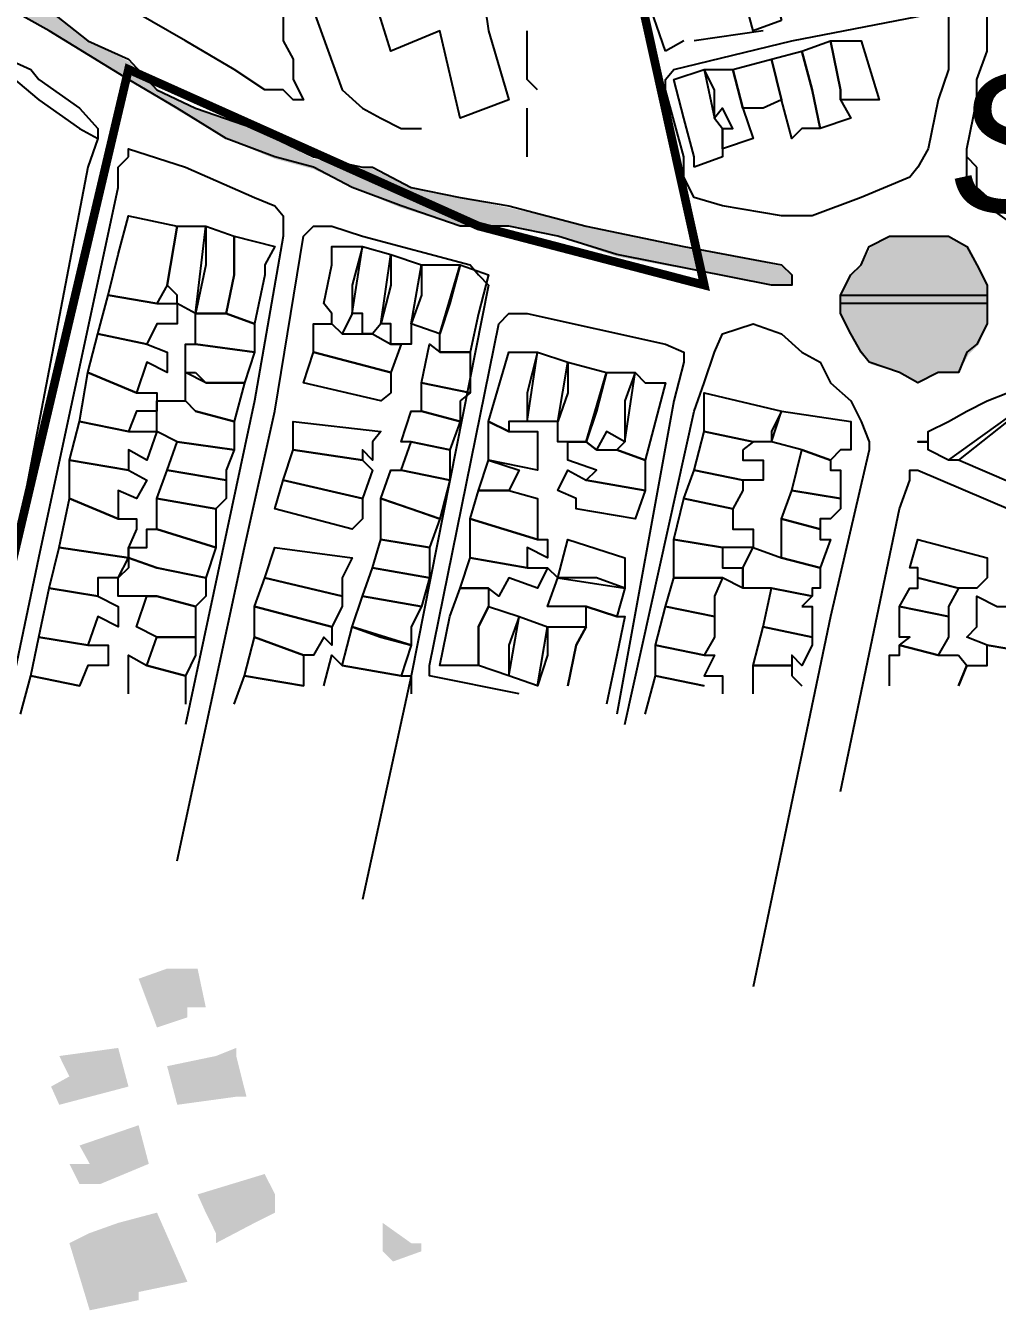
# Model space of a CAD drawing. Header units: millimetres. Extents: x -3588 to 75209, y -3737 to 38254.
# Drawn here: x 27418.2 to 27553, y 4710.1 to 4888.4 of the extents above; entities that cross this region are included whole.
import ezdxf

# ---------------------------------------------------------------- set-up
doc = ezdxf.new("R2010")
doc.units = ezdxf.units.MM
for name, color, linetype in [('H', 250, 'Continuous'), ('P', 253, 'Continuous'), ('T', 7, 'Continuous')]:
    doc.layers.add(name, color=color, linetype=linetype)

msp = doc.modelspace()

# ---------------------------------------------------------------- hatches: boundary and pattern name
at = {"layer": 'H', "linetype": 'Continuous'}
for points in [[(27388.961, 4906.601), (27379.646, 4910.554), (27370.044, 4915.915), (27355.097, 4924.093), (27344.358, 4930.879), (27336.18, 4935.104), (27326.866, 4940.465), (27315.856, 4947.25), (27309.07, 4951.203), (27302.3, 4954.02), (27295.531, 4957.973), (27295.531, 4959.381), (27295.531, 4960.79), (27296.939, 4960.79), (27306.541, 4955.428), (27315.856, 4949.779), (27318.672, 4948.659), (27326.866, 4943.009), (27334.772, 4939.057), (27345.767, 4933.695), (27355.097, 4928.334), (27363.275, 4924.093), (27374.285, 4917.323), (27381.055, 4913.371), (27391.793, 4908.009), (27398.563, 4903.768), (27405.332, 4899.815), (27420.296, 4891.638), (27427.065, 4886.276), (27432.443, 4883.444), (27436.396, 4879.491), (27442.029, 4876.674), (27449.935, 4874.129), (27458.129, 4869.904), (27464.898, 4868.48), (27466.306, 4868.48), (27471.668, 4865.952), (27478.453, 4864.527), (27485.223, 4863.119), (27496.233, 4860.59), (27509.789, 4857.758), (27523.328, 4854.941), (27524.464, 4853.805), (27524.464, 4852.396), (27521.919, 4852.396), (27500.186, 4856.349), (27491.992, 4859.166), (27485.223, 4860.59), (27478.453, 4860.59), (27470.259, 4863.119), (27463.49, 4865.952), (27458.129, 4868.48), (27452.767, 4869.904), (27445.982, 4872.721), (27439.212, 4876.674), (27432.443, 4880.915), (27421.704, 4887.685), (27409.285, 4894.454), (27403.924, 4896.999), (27398.563, 4901.24), (27388.961, 4906.601), (27388.961, 4906.601)], [(27544.789, 4859.166), (27546.197, 4859.166), (27549.014, 4857.758), (27550.438, 4854.941), (27551.558, 4852.396), (27551.558, 4850.988), (27551.558, 4849.58), (27551.558, 4847.035), (27550.438, 4844.203), (27549.014, 4842.794), (27547.605, 4840.266), (27544.789, 4840.266), (27542.244, 4838.841), (27539.427, 4840.266), (27535.475, 4841.386), (27534.066, 4842.794), (27532.642, 4845.627), (27531.234, 4848.155), (27531.234, 4849.58), (27531.234, 4850.988), (27532.642, 4853.805), (27534.066, 4854.941), (27535.475, 4857.758), (27538.019, 4859.166), (27539.427, 4859.166), (27542.244, 4859.166), (27544.789, 4859.166), (27544.789, 4859.166)], [(27440.621, 4750.773), (27436.396, 4749.365), (27433.851, 4756.134), (27437.804, 4757.542), (27439.212, 4757.542), (27442.029, 4757.542), (27443.165, 4752.181), (27440.621, 4752.181), (27440.621, 4750.773), (27440.621, 4750.773)], [(27432.443, 4741.171), (27422.84, 4738.642), (27421.704, 4741.171), (27424.249, 4742.579), (27422.84, 4745.412), (27431.018, 4746.532), (27432.443, 4741.171), (27432.443, 4741.171)], [(27447.39, 4745.412), (27448.814, 4739.762), (27447.39, 4739.762), (27439.212, 4738.642), (27437.804, 4744.003), (27444.573, 4745.412), (27447.39, 4746.532), (27447.39, 4745.412), (27447.39, 4745.412)], [(27435.259, 4730.448), (27428.49, 4727.631), (27425.657, 4727.631), (27424.249, 4730.448), (27427.065, 4730.448), (27425.657, 4732.993), (27433.851, 4735.809), (27435.259, 4730.448), (27435.259, 4730.448)], [(27452.767, 4726.207), (27452.767, 4723.679), (27449.935, 4722.254), (27444.573, 4719.438), (27444.573, 4720.846), (27443.165, 4723.679), (27442.029, 4726.207), (27451.343, 4729.04), (27452.767, 4726.207), (27452.767, 4726.207)], [(27427.065, 4710.123), (27424.249, 4719.438), (27427.065, 4720.846), (27431.018, 4722.254), (27433.851, 4712.668), (27433.851, 4711.532), (27427.065, 4710.123), (27427.065, 4710.123)], [(27431.018, 4722.254), (27436.396, 4723.679), (27440.621, 4714.076), (27433.851, 4712.668), (27431.018, 4722.254), (27431.018, 4722.254)], [(27469.139, 4716.893), (27467.715, 4718.317), (27467.715, 4720.846), (27467.715, 4722.254), (27471.668, 4719.438), (27473.092, 4719.438), (27473.092, 4718.317), (27469.139, 4716.893), (27469.139, 4716.893)]]:
    msp.add_hatch(color=256, dxfattribs=at).paths.add_polyline_path(points)

# ---------------------------------------------------------------- linework, layer by layer
at = {"layer": 'P', "const_width": 1.2}
for points in [[(27468.851, 5048.874), (27512.317, 4852.396), (27480.982, 4860.59), (27432.443, 4882.323), (27410.694, 4790.014)], [(27410.694, 4790.014), (27432.443, 4882.323), (27480.982, 4860.59), (27512.317, 4852.396), (27468.851, 5048.874)]]:
    msp.add_lwpolyline(points, dxfattribs=at)
at = {"layer": 'P'}
for points in [[(27555.511, 4860.59), (27551.558, 4863.407), (27548.742, 4865.952), (27548.742, 4867.36), (27548.742, 4868.768), (27548.742, 4870.177), (27548.742, 4871.313), (27550.15, 4878.082), (27550.15, 4880.915), (27551.558, 4884.852), (27551.558, 4890.501), (27552.967, 4891.638), (27555.511, 4904.056)], [(27383.599, 4898.407), (27383.599, 4895.863), (27390.369, 4893.046), (27395.746, 4889.093), (27401.107, 4891.638), (27405.332, 4890.501), (27406.469, 4889.093), (27413.238, 4884.852), (27418.887, 4882.323), (27420.008, 4880.915), (27425.657, 4876.962), (27428.202, 4874.129), (27428.202, 4872.721), (27426.793, 4868.768), (27417.479, 4819.941), (27417.479, 4817.108), (27416.071, 4817.108), (27407.877, 4775.339)], [(27482.406, 4887.685), (27485.223, 4878.082), (27478.453, 4875.538), (27475.621, 4887.685), (27468.851, 4884.852), (27466.306, 4893.046), (27480.982, 4897.287), (27482.406, 4887.685)], [(27523.056, 4889.093), (27519.103, 4887.685), (27517.694, 4893.046), (27516.27, 4897.287), (27520.511, 4898.407), (27523.056, 4889.093)], [(27420.008, 4891.638), (27426.793, 4886.276), (27432.443, 4883.732), (27436.396, 4879.491), (27441.757, 4876.962), (27449.935, 4874.129), (27458.129, 4870.177), (27464.898, 4868.768), (27466.306, 4868.768), (27471.668, 4865.952), (27478.453, 4864.527), (27485.223, 4863.407), (27495.945, 4860.59), (27509.5, 4857.758), (27523.056, 4855.213), (27524.464, 4853.805), (27524.464, 4852.396), (27521.631, 4852.396), (27500.186, 4856.637), (27491.992, 4859.166), (27485.223, 4860.59), (27478.453, 4860.59), (27470.259, 4863.407), (27463.49, 4865.952), (27458.129, 4868.768), (27452.767, 4870.177), (27445.982, 4872.721), (27439.212, 4876.962), (27432.443, 4880.915), (27421.432, 4887.685), (27409.285, 4894.454)], [(27453.888, 4879.491), (27451.343, 4879.491), (27447.118, 4882.323), (27440.332, 4886.276), (27431.018, 4891.638)], [(27453.888, 4891.638), (27453.888, 4886.276), (27455.296, 4883.732), (27455.296, 4880.915), (27456.72, 4878.082), (27455.296, 4878.082), (27453.888, 4879.491)], [(27506.956, 4884.852), (27504.139, 4893.046)], [(27399.683, 4889.093), (27399.683, 4890.501), (27401.107, 4890.501), (27405.332, 4887.685), (27413.238, 4883.732), (27420.008, 4878.082), (27425.657, 4874.129), (27428.202, 4872.721)], [(27458.129, 4890.501), (27462.081, 4879.491), (27464.898, 4876.962), (27467.443, 4875.538), (27470.259, 4874.129), (27473.092, 4874.129)], [(27546.197, 4882.323), (27544.789, 4878.082), (27543.38, 4871.313), (27541.956, 4868.768), (27540.836, 4867.36), (27534.066, 4864.527), (27527.281, 4861.999), (27523.056, 4861.999), (27514.862, 4863.407), (27510.909, 4864.527), (27509.5, 4867.36), (27509.5, 4868.768), (27509.5, 4870.177), (27506.956, 4879.491), (27506.956, 4880.915), (27508.092, 4882.323), (27524.464, 4886.276), (27546.197, 4890.501), (27546.197, 4884.852), (27546.197, 4882.323)], [(27489.176, 4879.491), (27487.767, 4880.915), (27487.767, 4886.276), (27487.767, 4887.685)], [(27509.5, 4886.276), (27506.956, 4884.852)], [(27520.511, 4887.685), (27510.909, 4886.276)], [(27531.234, 4878.082), (27532.642, 4875.538), (27528.417, 4874.129), (27527.281, 4879.491), (27525.872, 4884.852), (27529.825, 4886.276), (27531.234, 4879.491), (27531.234, 4878.082)], [(27534.066, 4878.082), (27531.234, 4878.082), (27531.234, 4879.491), (27529.825, 4886.276), (27534.066, 4886.276), (27536.595, 4878.082), (27534.066, 4878.082)], [(27525.872, 4874.129), (27524.464, 4872.721), (27523.056, 4878.082), (27521.631, 4883.732), (27525.872, 4884.852), (27527.281, 4879.491), (27528.417, 4874.129), (27525.872, 4874.129)], [(27520.511, 4876.962), (27517.694, 4876.962), (27516.27, 4882.323), (27521.631, 4883.732), (27523.056, 4878.082), (27520.511, 4876.962)], [(27510.909, 4868.768), (27510.909, 4870.177), (27509.5, 4875.538), (27508.092, 4880.915), (27512.317, 4882.323), (27513.741, 4875.538), (27514.862, 4874.129), (27514.862, 4871.313), (27514.862, 4870.177), (27510.909, 4868.768)], [(27513.741, 4879.491), (27512.317, 4882.323), (27516.27, 4882.323), (27517.694, 4876.962), (27519.103, 4872.721), (27514.862, 4871.313), (27514.862, 4874.129), (27516.27, 4874.129), (27514.862, 4876.962), (27513.741, 4875.538), (27513.741, 4879.491)], [(27487.767, 4870.177), (27487.767, 4872.721), (27487.767, 4875.538), (27487.767, 4876.962)], [(27432.443, 4870.177), (27432.443, 4871.313), (27440.332, 4868.768), (27449.935, 4864.527), (27452.767, 4863.407), (27453.888, 4861.999), (27453.888, 4860.59), (27453.888, 4859.166), (27449.935, 4836.313), (27440.332, 4791.422)], [(27414.646, 4788.878), (27420.008, 4814.564), (27431.018, 4865.952), (27431.018, 4868.768), (27432.443, 4870.177)], [(27550.15, 4868.768), (27548.742, 4870.177)], [(27550.15, 4865.952), (27550.15, 4868.768)], [(27550.15, 4865.952), (27552.967, 4863.407), (27558.344, 4860.59)], [(27431.018, 4856.637), (27432.443, 4861.999), (27439.212, 4860.59), (27437.804, 4852.396), (27436.396, 4849.852), (27429.61, 4850.988), (27431.018, 4856.637)], [(27443.165, 4855.213), (27441.757, 4848.444), (27439.212, 4849.852), (27439.212, 4850.988), (27437.804, 4852.396), (27439.212, 4860.59), (27443.165, 4860.59), (27443.165, 4855.213)], [(27439.212, 4772.506), (27448.526, 4815.988), (27452.767, 4834.888), (27456.72, 4859.166), (27458.129, 4860.59), (27460.657, 4860.59), (27464.898, 4859.166), (27479.862, 4855.213), (27480.982, 4853.805), (27482.406, 4852.396), (27471.668, 4798.192), (27464.898, 4767.145)], [(27447.118, 4856.637), (27447.118, 4853.805), (27445.982, 4848.444), (27441.757, 4848.444), (27443.165, 4860.59), (27447.118, 4859.166), (27447.118, 4856.637)], [(27451.343, 4855.213), (27451.343, 4853.805), (27449.935, 4847.035), (27445.982, 4848.444), (27447.118, 4853.805), (27447.118, 4859.166), (27452.767, 4857.758), (27451.343, 4855.213)], [(27463.49, 4852.396), (27463.49, 4848.444), (27462.081, 4845.627), (27460.657, 4847.035), (27460.657, 4848.444), (27459.537, 4849.852), (27460.657, 4855.213), (27460.657, 4857.758), (27464.898, 4857.758), (27463.49, 4852.396)], [(27468.851, 4852.396), (27467.443, 4847.035), (27466.306, 4845.627), (27464.898, 4845.627), (27464.898, 4848.444), (27463.49, 4848.444), (27464.898, 4857.758), (27468.851, 4856.637), (27468.851, 4852.396)], [(27544.789, 4859.166), (27546.197, 4859.166), (27548.742, 4857.758), (27550.15, 4855.213), (27551.558, 4852.396), (27551.558, 4850.988), (27551.558, 4849.852), (27551.558, 4847.035), (27550.15, 4844.203), (27548.742, 4843.082), (27547.605, 4840.266), (27544.789, 4840.266), (27541.956, 4838.841), (27539.427, 4840.266), (27535.186, 4841.674), (27534.066, 4843.082), (27532.642, 4845.627), (27531.234, 4848.444), (27531.234, 4849.852), (27531.234, 4850.988), (27532.642, 4853.805), (27534.066, 4855.213), (27535.186, 4857.758), (27538.019, 4859.166), (27539.427, 4859.166), (27541.956, 4859.166), (27544.789, 4859.166)], [(27473.092, 4850.988), (27471.668, 4847.035), (27471.668, 4844.203), (27470.259, 4844.203), (27468.851, 4844.203), (27468.851, 4847.035), (27467.443, 4847.035), (27468.851, 4856.637), (27473.092, 4855.213), (27473.092, 4850.988)], [(27477.045, 4849.852), (27475.621, 4845.627), (27471.668, 4847.035), (27473.092, 4855.213), (27478.453, 4855.213), (27477.045, 4849.852)], [(27480.982, 4848.444), (27479.862, 4843.082), (27475.621, 4843.082), (27475.621, 4845.627), (27478.453, 4855.213), (27482.406, 4853.805), (27480.982, 4848.444)], [(27436.396, 4849.852), (27439.212, 4849.852), (27439.212, 4847.035), (27436.396, 4847.035), (27434.971, 4844.203), (27428.202, 4845.627), (27429.61, 4850.988), (27436.396, 4849.852)], [(27531.234, 4850.988), (27551.558, 4850.988)], [(27551.558, 4849.852), (27531.234, 4849.852)], [(27449.935, 4845.627), (27449.935, 4843.082), (27441.757, 4844.203), (27441.757, 4848.444), (27445.982, 4848.444), (27449.935, 4847.035), (27449.935, 4845.627)], [(27460.657, 4847.035), (27462.081, 4845.627), (27464.898, 4845.627), (27466.306, 4845.627), (27468.851, 4844.203), (27470.259, 4844.203), (27468.851, 4840.266), (27458.129, 4843.082), (27458.129, 4847.035), (27460.657, 4847.035)], [(27486.631, 4795.663), (27474.212, 4798.192), (27474.212, 4799.616), (27483.815, 4847.035), (27485.223, 4848.444), (27487.767, 4848.444), (27506.956, 4844.203), (27509.5, 4843.082), (27509.5, 4841.674), (27508.092, 4836.313), (27500.186, 4792.831)], [(27501.307, 4791.422), (27510.909, 4834.888), (27512.317, 4838.841), (27513.741, 4843.082), (27514.862, 4845.627), (27519.103, 4847.035), (27523.056, 4845.627), (27525.872, 4843.082), (27528.417, 4841.674), (27529.825, 4838.841), (27532.642, 4836.313), (27534.066, 4833.48), (27535.186, 4830.663), (27535.186, 4829.527), (27529.825, 4806.386), (27519.103, 4755.014)], [(27434.971, 4844.203), (27437.804, 4843.082), (27437.804, 4840.266), (27434.971, 4841.674), (27433.563, 4837.433), (27426.793, 4840.266), (27428.202, 4845.627), (27434.971, 4844.203)], [(27441.757, 4844.203), (27449.935, 4843.082), (27448.526, 4838.841), (27443.165, 4838.841), (27440.332, 4840.266), (27440.332, 4844.203), (27441.757, 4844.203)], [(27475.621, 4843.082), (27479.862, 4843.082), (27479.862, 4838.841), (27479.862, 4837.433), (27473.092, 4838.841), (27474.212, 4844.203), (27475.621, 4843.082)], [(27546.197, 4828.119), (27561.16, 4838.841), (27558.344, 4844.203)], [(27468.851, 4837.433), (27467.443, 4836.313), (27456.72, 4838.841), (27458.129, 4843.082), (27468.851, 4840.266), (27468.851, 4837.433)], [(27487.767, 4837.433), (27487.767, 4833.48), (27485.223, 4833.48), (27485.223, 4832.072), (27482.406, 4833.48), (27485.223, 4843.082), (27489.176, 4843.082), (27487.767, 4837.433)], [(27493.417, 4837.433), (27491.992, 4833.48), (27487.767, 4833.48), (27489.176, 4843.082), (27493.417, 4841.674), (27493.417, 4837.433)], [(27433.563, 4837.433), (27436.396, 4837.433), (27436.396, 4836.313), (27436.396, 4834.888), (27433.563, 4834.888), (27432.443, 4832.072), (27425.657, 4833.48), (27426.793, 4840.266), (27433.563, 4837.433)], [(27441.757, 4840.266), (27443.165, 4838.841), (27448.526, 4838.841), (27447.118, 4833.48), (27441.757, 4834.888), (27440.332, 4836.313), (27440.332, 4840.266), (27441.757, 4840.266)], [(27497.37, 4834.888), (27495.945, 4830.663), (27493.417, 4830.663), (27491.992, 4830.663), (27491.992, 4833.48), (27493.417, 4841.674), (27498.778, 4840.266), (27497.37, 4834.888)], [(27501.307, 4836.313), (27501.307, 4830.663), (27498.778, 4832.072), (27497.37, 4829.527), (27495.945, 4830.663), (27498.778, 4840.266), (27502.731, 4840.266), (27501.307, 4836.313)], [(27504.139, 4838.841), (27506.956, 4838.841), (27504.139, 4828.119), (27500.186, 4829.527), (27501.307, 4830.663), (27502.731, 4840.266), (27504.139, 4838.841)], [(27478.453, 4836.313), (27478.453, 4833.48), (27473.092, 4834.888), (27473.092, 4838.841), (27479.862, 4837.433), (27478.453, 4836.313)], [(27561.16, 4838.841), (27547.605, 4828.119)], [(27521.631, 4832.072), (27521.631, 4830.663), (27519.103, 4830.663), (27512.317, 4832.072), (27512.317, 4837.433), (27523.056, 4834.888), (27521.631, 4832.072)], [(27566.522, 4819.941), (27547.605, 4828.119), (27546.197, 4828.119), (27543.38, 4829.527), (27543.38, 4830.663), (27541.956, 4830.663), (27543.38, 4830.663), (27543.38, 4832.072), (27546.197, 4833.48), (27548.742, 4834.888), (27551.558, 4836.313), (27554.391, 4837.433)], [(27440.332, 4836.313), (27441.757, 4834.888), (27447.118, 4833.48), (27447.118, 4829.527), (27439.212, 4830.663), (27436.396, 4832.072), (27436.396, 4833.48), (27436.396, 4834.888), (27436.396, 4836.313), (27440.332, 4836.313)], [(27473.092, 4834.888), (27478.453, 4833.48), (27477.045, 4829.527), (27471.668, 4830.663), (27470.259, 4830.663), (27471.668, 4834.888), (27473.092, 4834.888)], [(27531.234, 4829.527), (27529.825, 4828.119), (27525.872, 4829.527), (27521.631, 4830.663), (27523.056, 4834.888), (27532.642, 4833.48), (27532.642, 4829.527), (27531.234, 4829.527)], [(27432.443, 4832.072), (27436.396, 4832.072), (27434.971, 4828.119), (27432.443, 4829.527), (27432.443, 4826.71), (27424.249, 4828.119), (27425.657, 4833.48), (27432.443, 4832.072)], [(27466.306, 4830.663), (27466.306, 4828.119), (27464.898, 4829.527), (27464.898, 4828.119), (27455.296, 4829.527), (27455.296, 4833.48), (27467.443, 4832.072), (27466.306, 4830.663)], [(27485.223, 4832.072), (27487.767, 4832.072), (27489.176, 4832.072), (27489.176, 4826.71), (27482.406, 4828.119), (27482.406, 4833.48), (27485.223, 4832.072)], [(27517.694, 4829.527), (27517.694, 4828.119), (27520.511, 4828.119), (27520.511, 4825.302), (27517.694, 4825.302), (27510.909, 4826.71), (27512.317, 4832.072), (27519.103, 4830.663), (27517.694, 4829.527)], [(27445.982, 4826.71), (27445.982, 4825.302), (27437.804, 4826.71), (27439.212, 4830.663), (27447.118, 4829.527), (27445.982, 4826.71)], [(27464.898, 4828.119), (27466.306, 4826.71), (27464.898, 4822.758), (27453.888, 4825.302), (27455.296, 4829.527), (27464.898, 4828.119)], [(27477.045, 4826.71), (27477.045, 4825.302), (27470.259, 4826.71), (27471.668, 4830.663), (27477.045, 4829.527), (27477.045, 4826.71)], [(27495.945, 4830.663), (27497.37, 4829.527), (27500.186, 4829.527), (27504.139, 4828.119), (27504.139, 4823.878), (27495.945, 4825.302), (27497.37, 4826.71), (27493.417, 4828.119), (27493.417, 4830.663), (27495.945, 4830.663)], [(27529.825, 4828.119), (27529.825, 4826.71), (27531.234, 4826.71), (27531.234, 4822.758), (27524.464, 4823.878), (27525.872, 4829.527), (27529.825, 4828.119)], [(27432.443, 4826.71), (27434.971, 4825.302), (27433.563, 4822.758), (27431.018, 4823.878), (27431.018, 4819.941), (27424.249, 4822.758), (27424.249, 4828.119), (27432.443, 4826.71)], [(27483.815, 4823.878), (27480.982, 4823.878), (27482.406, 4828.119), (27486.631, 4826.71), (27485.223, 4823.878), (27483.815, 4823.878)], [(27445.982, 4822.758), (27444.573, 4821.349), (27436.396, 4822.758), (27437.804, 4826.71), (27445.982, 4825.302), (27445.982, 4822.758)], [(27470.259, 4826.71), (27477.045, 4825.302), (27475.621, 4819.941), (27467.443, 4822.758), (27468.851, 4826.71), (27470.259, 4826.71)], [(27495.945, 4825.302), (27504.139, 4823.878), (27502.731, 4819.941), (27494.537, 4821.349), (27494.537, 4822.758), (27491.992, 4823.878), (27493.417, 4826.71), (27495.945, 4825.302)], [(27517.694, 4823.878), (27516.27, 4821.349), (27509.5, 4822.758), (27510.909, 4826.71), (27517.694, 4825.302), (27517.694, 4823.878)], [(27531.234, 4782.108), (27539.427, 4821.349), (27540.836, 4825.302), (27540.836, 4826.71), (27541.956, 4826.71), (27561.16, 4818.517), (27562.281, 4817.108), (27563.705, 4814.564), (27562.281, 4813.155), (27561.16, 4799.616), (27554.391, 4772.506)], [(27464.898, 4819.941), (27463.49, 4818.517), (27452.767, 4821.349), (27453.888, 4825.302), (27464.898, 4822.758), (27464.898, 4819.941)], [(27485.223, 4823.878), (27489.176, 4822.758), (27489.176, 4817.108), (27479.862, 4819.941), (27480.982, 4823.878), (27485.223, 4823.878)], [(27531.234, 4821.349), (27529.825, 4819.941), (27528.417, 4819.941), (27528.417, 4818.517), (27523.056, 4819.941), (27524.464, 4823.878), (27531.234, 4822.758), (27531.234, 4821.349)], [(27431.018, 4819.941), (27433.563, 4819.941), (27433.563, 4818.517), (27432.443, 4815.988), (27432.443, 4814.564), (27422.84, 4815.988), (27424.249, 4822.758), (27431.018, 4819.941)], [(27444.573, 4818.517), (27444.573, 4815.988), (27436.396, 4818.517), (27436.396, 4822.758), (27444.573, 4821.349), (27444.573, 4818.517)], [(27471.668, 4821.349), (27475.621, 4819.941), (27474.212, 4815.988), (27467.443, 4817.108), (27467.443, 4822.758), (27471.668, 4821.349)], [(27516.27, 4819.941), (27516.27, 4818.517), (27519.103, 4818.517), (27519.103, 4815.988), (27514.862, 4815.988), (27508.092, 4817.108), (27509.5, 4822.758), (27516.27, 4821.349), (27516.27, 4819.941)], [(27436.396, 4818.517), (27444.573, 4815.988), (27443.165, 4811.747), (27436.396, 4813.155), (27432.443, 4814.564), (27432.443, 4815.988), (27434.971, 4815.988), (27434.971, 4818.517), (27436.396, 4818.517)], [(27489.176, 4817.108), (27490.584, 4817.108), (27490.584, 4814.564), (27487.767, 4815.988), (27487.767, 4813.155), (27479.862, 4814.564), (27479.862, 4819.941), (27489.176, 4817.108)], [(27528.417, 4818.517), (27528.417, 4817.108), (27529.825, 4817.108), (27528.417, 4813.155), (27523.056, 4814.564), (27523.056, 4819.941), (27528.417, 4818.517)], [(27474.212, 4815.988), (27474.212, 4811.747), (27466.306, 4813.155), (27467.443, 4817.108), (27474.212, 4815.988)], [(27497.37, 4811.747), (27491.992, 4811.747), (27493.417, 4817.108), (27501.307, 4814.564), (27501.307, 4810.339), (27497.37, 4811.747)], [(27514.862, 4814.564), (27514.862, 4813.155), (27517.694, 4813.155), (27517.694, 4810.339), (27514.862, 4811.747), (27508.092, 4811.747), (27508.092, 4817.108), (27514.862, 4815.988), (27514.862, 4814.564)], [(27551.558, 4811.747), (27550.15, 4810.339), (27547.605, 4810.339), (27541.956, 4811.747), (27541.956, 4813.155), (27540.836, 4813.155), (27541.956, 4817.108), (27551.558, 4814.564), (27551.558, 4811.747)], [(27432.443, 4813.155), (27431.018, 4811.747), (27428.202, 4811.747), (27428.202, 4809.202), (27421.432, 4810.339), (27422.84, 4815.988), (27432.443, 4814.564), (27432.443, 4813.155)], [(27462.081, 4811.747), (27462.081, 4809.202), (27451.343, 4811.747), (27452.767, 4815.988), (27463.49, 4814.564), (27462.081, 4811.747)], [(27523.056, 4814.564), (27528.417, 4813.155), (27528.417, 4810.339), (27527.281, 4810.339), (27527.281, 4809.202), (27521.631, 4810.339), (27517.694, 4810.339), (27517.694, 4813.155), (27519.103, 4815.988), (27523.056, 4814.564)], [(27443.165, 4809.202), (27441.757, 4807.794), (27436.396, 4809.202), (27434.971, 4809.202), (27431.018, 4809.202), (27431.018, 4811.747), (27432.443, 4814.564), (27436.396, 4813.155), (27443.165, 4811.747), (27443.165, 4809.202)], [(27487.767, 4813.155), (27490.584, 4813.155), (27489.176, 4810.339), (27485.223, 4811.747), (27483.815, 4809.202), (27482.406, 4810.339), (27478.453, 4810.339), (27479.862, 4814.564), (27487.767, 4813.155)], [(27462.081, 4807.794), (27460.657, 4804.977), (27449.935, 4807.794), (27451.343, 4811.747), (27462.081, 4809.202), (27462.081, 4807.794)], [(27466.306, 4813.155), (27474.212, 4811.747), (27473.092, 4807.794), (27464.898, 4809.202), (27466.306, 4813.155)], [(27491.992, 4811.747), (27501.307, 4810.339), (27500.186, 4806.386), (27495.945, 4807.794), (27491.992, 4807.794), (27490.584, 4807.794), (27491.992, 4811.747), (27490.584, 4813.155), (27491.992, 4811.747)], [(27513.741, 4809.202), (27513.741, 4806.386), (27506.956, 4807.794), (27508.092, 4811.747), (27514.862, 4811.747), (27513.741, 4809.202)], [(27546.197, 4807.794), (27546.197, 4806.386), (27539.427, 4807.794), (27540.836, 4810.339), (27541.956, 4810.339), (27541.956, 4811.747), (27547.605, 4810.339), (27546.197, 4807.794)], [(27428.202, 4809.202), (27431.018, 4807.794), (27431.018, 4804.977), (27428.202, 4806.386), (27426.793, 4802.433), (27420.008, 4803.553), (27421.432, 4810.339), (27428.202, 4809.202)], [(27477.045, 4806.386), (27478.453, 4810.339), (27482.406, 4810.339), (27482.406, 4807.794), (27480.982, 4804.977), (27480.982, 4799.616), (27475.621, 4799.616), (27477.045, 4806.386)], [(27525.872, 4807.794), (27527.281, 4807.794), (27527.281, 4803.553), (27520.511, 4804.977), (27521.631, 4810.339), (27527.281, 4809.202), (27525.872, 4807.794)], [(27441.757, 4804.977), (27441.757, 4803.553), (27436.396, 4803.553), (27433.563, 4804.977), (27434.971, 4809.202), (27436.396, 4809.202), (27441.757, 4807.794), (27441.757, 4804.977)], [(27471.668, 4804.977), (27471.668, 4803.553), (27471.668, 4802.433), (27463.49, 4804.977), (27464.898, 4809.202), (27473.092, 4807.794), (27471.668, 4804.977)], [(27559.752, 4803.553), (27559.752, 4801.025), (27551.558, 4802.433), (27548.742, 4803.553), (27550.15, 4804.977), (27550.15, 4806.386), (27550.15, 4809.202), (27552.967, 4807.794), (27559.752, 4807.794), (27559.752, 4803.553)], [(27460.657, 4803.553), (27460.657, 4802.433), (27459.537, 4803.553), (27458.129, 4801.025), (27456.72, 4801.025), (27449.935, 4803.553), (27449.935, 4807.794), (27460.657, 4804.977), (27460.657, 4803.553)], [(27485.223, 4802.433), (27485.223, 4798.192), (27480.982, 4799.616), (27480.982, 4804.977), (27482.406, 4807.794), (27486.631, 4806.386), (27485.223, 4802.433)], [(27490.584, 4801.025), (27489.176, 4796.784), (27485.223, 4798.192), (27486.631, 4806.386), (27490.584, 4804.977), (27490.584, 4801.025)], [(27493.417, 4796.784), (27494.537, 4802.433), (27495.945, 4804.977), (27495.945, 4807.794), (27500.186, 4806.386), (27501.307, 4806.386), (27500.186, 4801.025)], [(27513.741, 4803.553), (27512.317, 4801.025), (27505.548, 4802.433), (27506.956, 4807.794), (27513.741, 4806.386), (27513.741, 4803.553)], [(27546.197, 4803.553), (27544.789, 4801.025), (27539.427, 4802.433), (27540.836, 4803.553), (27539.427, 4803.553), (27539.427, 4807.794), (27546.197, 4806.386), (27546.197, 4803.553)], [(27467.443, 4803.553), (27471.668, 4802.433), (27470.259, 4798.192), (27462.081, 4799.616), (27463.49, 4804.977), (27467.443, 4803.553)], [(27489.176, 4796.784), (27490.584, 4804.977), (27495.945, 4804.977), (27494.537, 4802.433), (27493.417, 4796.784)], [(27527.281, 4802.433), (27525.872, 4799.616), (27524.464, 4801.025), (27524.464, 4799.616), (27519.103, 4799.616), (27520.511, 4804.977), (27527.281, 4803.553), (27527.281, 4802.433)], [(27426.793, 4802.433), (27429.61, 4802.433), (27429.61, 4801.025), (27429.61, 4799.616), (27426.793, 4799.616), (27425.657, 4796.784), (27418.887, 4798.192), (27420.008, 4803.553), (27426.793, 4802.433)], [(27441.757, 4801.025), (27440.332, 4798.192), (27434.971, 4799.616), (27436.396, 4803.553), (27441.757, 4803.553), (27441.757, 4801.025)], [(27456.72, 4799.616), (27456.72, 4796.784), (27448.526, 4798.192), (27449.935, 4803.553), (27456.72, 4801.025), (27456.72, 4799.616)], [(27432.443, 4795.663), (27432.443, 4801.025), (27434.971, 4799.616)], [(27459.537, 4796.784), (27460.657, 4801.025), (27462.081, 4799.616), (27470.259, 4798.192), (27471.668, 4798.192), (27471.668, 4795.663)], [(27500.186, 4801.025), (27498.778, 4794.239)], [(27512.317, 4796.784), (27505.548, 4798.192), (27505.548, 4802.433), (27512.317, 4801.025)], [(27512.317, 4801.025), (27513.741, 4801.025), (27512.317, 4798.192), (27514.862, 4798.192), (27514.862, 4795.663)], [(27538.019, 4796.784), (27538.019, 4801.025), (27539.427, 4801.025), (27539.427, 4802.433), (27544.789, 4801.025), (27547.605, 4801.025)], [(27547.605, 4796.784), (27548.742, 4799.616), (27551.558, 4799.616), (27551.558, 4802.433), (27559.752, 4801.025), (27558.344, 4798.192)], [(27547.605, 4801.025), (27548.742, 4799.616), (27547.605, 4796.784)], [(27434.971, 4799.616), (27440.332, 4798.192), (27440.332, 4794.239)], [(27519.103, 4795.663), (27519.103, 4799.616), (27524.464, 4799.616), (27524.464, 4798.192)], [(27417.479, 4792.831), (27418.887, 4798.192), (27425.657, 4796.784)], [(27447.118, 4794.239), (27448.526, 4798.192), (27456.72, 4796.784)], [(27504.139, 4792.831), (27505.548, 4798.192), (27512.317, 4796.784)], [(27524.464, 4798.192), (27525.872, 4796.784)]]:
    msp.add_lwpolyline(points, dxfattribs=at)

# ---------------------------------------------------------------- texts
at = {"layer": 'T', "insert": (27546.309, 4881.747), "char_height": 19.20446, "attachment_point": 1}
msp.add_mtext('{\\fArial|b0|i1|c0|p18;SAN CAYETANO}', dxfattribs=at)

doc.saveas('drawing.dxf')
